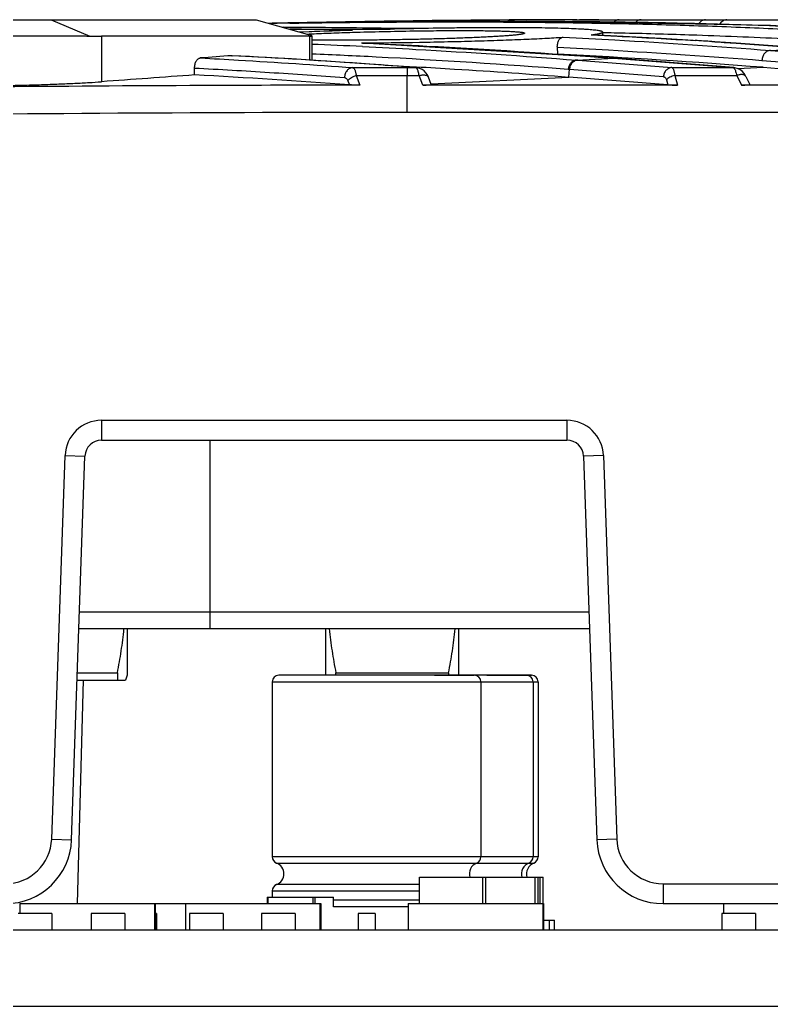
# Model space of a CAD drawing. Header units: millimetres. Extents: x 3299 to 14264, y 1863 to 5555.
# Drawn here: x 3652.34 to 3675.04, y 2920.55 to 2950.35 of the extents above; entities that cross this region are included whole.
import ezdxf

# ---------------------------------------------------------------- set-up
doc = ezdxf.new("R2010")
doc.units = ezdxf.units.MM
doc.layers.add('02___PRT_ALL_AXES', color=7, linetype='Continuous')

msp = doc.modelspace()

# ---------------------------------------------------------------- linework, layer by layer
at = {"color": 7, "linetype": 'Continuous'}
for p, q in [((3632.63351, 2950.34949), (3659.48068, 2950.34949)), ((3653.28605, 2950.34949), (3654.45789, 2949.85533)), ((3659.48068, 2950.34949), (3661.08806, 2949.8976)), ((3660.49465, 2950.24627), (3660.62539, 2950.24837)), ((3660.49465, 2950.24627), (3660.62539, 2950.24829)), ((3667.64518, 2950.30714), (3660.62529, 2950.25454)), ((3667.30637, 2950.308), (3667.39022, 2950.30781)), ((3667.30637, 2950.30797), (3667.39022, 2950.30781)), ((3675.01094, 2950.17364), (3667.64518, 2950.30714)), ((3669.0381, 2950.34848), (3669.28913, 2950.34885)), ((3669.0381, 2950.34848), (3669.2628, 2950.34882)), ((3669.16043, 2950.34899), (3669.2628, 2950.34913)), ((3669.2628, 2950.34913), (3669.56511, 2950.34941)), ((3669.2628, 2950.34882), (3669.28913, 2950.34885)), ((3669.28913, 2950.34885), (3669.51623, 2950.34911)), ((3669.51623, 2950.34911), (3669.72209, 2950.34927)), ((3669.51623, 2950.34911), (3669.56512, 2950.34915)), ((3669.56511, 2950.34941), (3669.83099, 2950.34949)), ((3669.56512, 2950.34915), (3669.72209, 2950.34927)), ((3669.72209, 2950.34927), (3669.90808, 2950.34938)), ((3669.83037, 2950.29188), (3669.85534, 2950.2916)), ((3669.83037, 2950.29183), (3669.93873, 2950.29066)), ((3669.83099, 2950.34949), (3669.85596, 2950.34949)), ((3669.83099, 2950.34949), (3669.85596, 2950.34949)), ((3669.85534, 2950.2916), (3669.93873, 2950.29066)), ((3669.85596, 2950.34949), (4122.93801, 2950.34949)), ((3669.90808, 2950.34938), (3670.08304, 2950.34944)), ((3669.93873, 2950.29066), (3670.08231, 2950.28898)), ((3669.93873, 2950.29066), (3670.08231, 2950.28892)), ((3670.07909, 2950.34944), (3670.08304, 2950.34944)), ((3670.08231, 2950.28898), (3670.44562, 2950.28434)), ((3670.08304, 2950.34944), (3670.4465, 2950.34949)), ((3664.24154, 2950.08013), (3660.29304, 2950.12111)), ((3660.77925, 2949.98427), (3661.08221, 2949.99512)), ((3662.39228, 2950.06775), (3662.40158, 2950.06774)), ((3662.39238, 2950.06775), (3662.40158, 2950.06774)), ((3664.26105, 2950.08057), (3664.24154, 2950.0802)), ((3669.95448, 2949.87575), (3669.9457, 2949.97609)), ((3681.64578, 2949.80308), (3675.01094, 2950.17364)), ((3654.80497, 2949.84949), (3654.80497, 2948.47579)), ((3661.08806, 2949.84949), (3654.80497, 2949.84949)), ((3661.08806, 2949.84949), (3661.08806, 2949.12874)), ((3661.16637, 2949.86254), (3661.16637, 2949.12369)), ((3662.66591, 2949.647), (3662.69199, 2949.64723)), ((3662.66591, 2949.647), (3662.69212, 2949.64588)), ((3662.66591, 2949.647), (3662.78923, 2949.64069)), ((3662.66591, 2949.647), (3662.69215, 2949.64645)), ((3662.69212, 2949.64588), (3662.78924, 2949.64172)), ((3670.27544, 2949.18831), (3662.69216, 2949.64656)), ((3669.59885, 2949.89359), (3669.60893, 2949.89483)), ((3669.59885, 2949.89359), (3669.60767, 2949.89379)), ((3669.59885, 2949.89359), (3669.60761, 2949.89318)), ((3669.59885, 2949.89359), (3669.60761, 2949.89311)), ((3672.67771, 2949.89334), (3672.7851, 2949.8897)), ((3672.67771, 2949.89334), (3672.7851, 2949.88962)), ((3668.58629, 2949.30747), (3668.57588, 2949.51725)), ((3675.00862, 2949.42208), (3676.16746, 2949.48002)), ((3675.00862, 2949.42208), (3681.61006, 2948.90397)), ((3658.74164, 2949.26354), (3658.75471, 2949.26363)), ((3658.75466, 2949.26287), (3658.74164, 2949.26354)), ((3658.75466, 2949.26281), (3658.74164, 2949.26354)), ((3669.15606, 2949.12945), (3670.28785, 2949.18604)), ((3669.15606, 2949.12945), (3669.19173, 2949.12665)), ((3669.19173, 2949.12665), (3672.029, 2948.90397)), ((3670.15073, 2949.19584), (3670.25199, 2949.18885)), ((3670.15075, 2949.19675), (3670.25199, 2949.18885)), ((3670.27544, 2949.18831), (3670.25199, 2949.18885)), ((3670.25199, 2949.18885), (3670.27534, 2949.18702)), ((3670.27534, 2949.18702), (3673.88183, 2948.90397)), ((3670.27534, 2949.18702), (3670.28785, 2949.18604)), ((3670.31145, 2949.18548), (3670.27574, 2949.18828)), ((3670.31133, 2949.18549), (3670.28785, 2949.18604)), ((3673.90535, 2948.90342), (3670.31133, 2949.18549)), ((3674.7556, 2949.12245), (3681.35704, 2948.60434)), ((3657.62058, 2948.68166), (3657.62058, 2948.8909)), ((3663.37991, 2948.97262), (3664.29383, 2948.93086)), ((3663.38003, 2948.98063), (3664.29383, 2948.93086)), ((3664.04367, 2948.90385), (3664.29891, 2948.90393)), ((3664.04367, 2948.90385), (3664.04372, 2948.66338)), ((3664.04367, 2948.90385), (3664.04369, 2948.80679)), ((3664.29383, 2948.93086), (3664.32402, 2948.92915)), ((3664.29383, 2948.93086), (3664.32402, 2948.92882)), ((3664.29891, 2948.90393), (3664.32227, 2948.9034)), ((3664.32227, 2948.9034), (3664.3223, 2948.90339)), ((3668.90459, 2948.85597), (3668.94027, 2948.85317)), ((3668.92082, 2948.61831), (3668.94027, 2948.85317)), ((3668.94027, 2948.85317), (3671.77754, 2948.63049)), ((3672.029, 2948.90397), (3673.88183, 2948.90397)), ((3673.90531, 2948.90342), (3673.88183, 2948.90397)), ((3674.02383, 2948.87346), (3674.78745, 2948.91164)), ((3674.78745, 2948.91164), (3681.50747, 2948.38423)), ((3662.251, 2948.50669), (3662.29886, 2948.38291)), ((3662.50365, 2948.66224), (3662.61524, 2948.37377)), ((3664.04372, 2948.66338), (3664.40165, 2948.66349)), ((3664.04372, 2947.54949), (3664.04372, 2948.66338)), ((3664.51311, 2948.37446), (3664.40165, 2948.66349)), ((3664.76906, 2948.38917), (3664.68155, 2948.61608)), ((3664.68155, 2948.61608), (3664.68155, 2948.61608)), ((3664.76798, 2948.41067), (3668.92082, 2948.61831)), ((3671.914, 2948.3834), (3668.92082, 2948.61831)), ((3671.87102, 2948.53431), (3671.914, 2948.3834)), ((3672.12248, 2948.66351), (3672.2048, 2948.37446)), ((3672.12248, 2948.66351), (3673.99359, 2948.66351)), ((3673.99359, 2948.66351), (3674.13407, 2948.37446)), ((3674.26341, 2948.63929), (3674.38532, 2948.38845)), ((3672.2048, 2948.37446), (3664.51311, 2948.37446)), ((3681.82417, 2948.37446), (3674.13407, 2948.37446)), ((4193.1323, 2947.54949), (3664.04372, 2947.54949)), ((3654.80975, 2938.24949), (3654.80975, 2937.64949)), ((3654.80975, 2938.24949), (3668.86628, 2938.24949)), ((3668.86628, 2938.24949), (3668.86628, 2937.64949)), ((3654.80975, 2937.64949), (3668.86628, 2937.64949)), ((3658.08801, 2931.94949), (3658.08801, 2937.64949)), ((3653.30578, 2925.60063), (3653.71042, 2937.18788)), ((3653.71042, 2937.18788), (3654.31005, 2937.16694)), ((3653.90541, 2925.57969), (3654.31005, 2937.16694)), ((3669.96561, 2937.18788), (3669.36597, 2937.16694)), ((3669.36597, 2937.16694), (3669.77061, 2925.57969)), ((3669.96561, 2937.18788), (3670.37024, 2925.60063)), ((3669.53071, 2932.44949), (3654.14531, 2932.44949)), ((3669.54817, 2931.94949), (3654.12785, 2931.94949)), ((3655.58801, 2931.94949), (3655.58801, 2930.54949)), ((3661.58801, 2930.54949), (3661.58801, 2931.94949)), ((3665.58801, 2931.94949), (3665.58801, 2930.55049)), ((3654.08146, 2930.62092), (3655.28801, 2930.62092)), ((3655.28801, 2930.62092), (3655.28801, 2930.39949)), ((3655.58801, 2930.54949), (3655.53176, 2930.39949)), ((3667.79423, 2930.54949), (3660.16703, 2930.54949)), ((3661.88801, 2930.54949), (3661.88801, 2930.62092)), ((3661.88801, 2930.62092), (3665.28801, 2930.62092)), ((3664.8679, 2930.54949), (3664.8679, 2930.55049)), ((3664.8679, 2930.55049), (3666.06702, 2930.55049)), ((3664.87595, 2930.55049), (3664.87595, 2930.54949)), ((3665.28801, 2930.62092), (3665.28801, 2930.54949)), ((3666.06703, 2930.55049), (3666.06703, 2930.54949)), ((3666.44269, 2930.54949), (3666.44269, 2930.55049)), ((3666.44269, 2930.55049), (3667.64182, 2930.55049)), ((3666.45074, 2930.55049), (3666.45074, 2930.54949)), ((3667.64183, 2930.55049), (3667.64183, 2930.54949)), ((3667.64183, 2930.55049), (3667.79422, 2930.55049)), ((3667.79423, 2930.55049), (3667.79423, 2930.54949)), ((3654.07373, 2930.39949), (3655.53168, 2930.39949)), ((3654.08801, 2923.64949), (3654.26477, 2930.39949)), ((3659.96703, 2930.34949), (3659.96703, 2925.06184)), ((3659.96703, 2930.34949), (3667.99423, 2930.34949)), ((3666.26703, 2930.34949), (3666.26703, 2925.06184)), ((3667.84183, 2930.34949), (3667.84183, 2925.06184)), ((3667.99423, 2930.34949), (3667.99423, 2925.06184)), ((3653.30578, 2925.60063), (3653.90541, 2925.57969)), ((3670.37024, 2925.60063), (3669.77061, 2925.57969)), ((3667.99423, 2925.06184), (3659.96703, 2925.06184)), ((3660.0943, 2924.87553), (3667.86696, 2924.87553)), ((3664.41703, 2923.64949), (3664.41703, 2924.44949)), ((3664.41703, 2924.44949), (3668.14423, 2924.44949)), ((3666.31703, 2924.44949), (3666.31703, 2923.64949)), ((3666.41703, 2923.64949), (3666.41703, 2924.44949)), ((3667.89183, 2924.44949), (3667.89183, 2923.64949)), ((3667.99183, 2923.64949), (3667.99183, 2924.44949)), ((3668.04423, 2924.44949), (3668.04423, 2923.64949)), ((3668.14423, 2923.64949), (3668.14423, 2924.44949)), ((3659.96703, 2924.03714), (3659.96703, 2923.84949)), ((3659.96703, 2924.03714), (3664.41703, 2924.03714)), ((3664.41703, 2924.22345), (3660.0943, 2924.22345)), ((3671.76939, 2924.24949), (3671.76939, 2923.64949)), ((3671.76939, 2924.24949), (3697.47735, 2924.24949)), ((3659.81703, 2923.84949), (3659.81703, 2923.64949)), ((3659.81703, 2923.84949), (3661.81703, 2923.84949)), ((3659.84632, 2923.64949), (3659.84632, 2923.84949)), ((3661.18774, 2923.84949), (3661.18774, 2923.64949)), ((3661.25845, 2923.64949), (3661.25845, 2923.84949)), ((3661.81703, 2923.54949), (3661.81703, 2923.84949)), ((3664.41703, 2923.74949), (3661.81703, 2923.74949)), ((3652.34223, 2923.64949), (3652.34223, 2923.34949)), ((3652.34223, 2923.64949), (3661.43163, 2923.64949)), ((3656.40623, 2923.64949), (3656.40623, 2922.84949)), ((3656.43163, 2923.64949), (3656.43163, 2922.84949)), ((3657.34223, 2923.64949), (3657.34223, 2922.84949)), ((3661.40623, 2923.64949), (3661.40623, 2922.84949)), ((3661.43163, 2923.64949), (3661.43163, 2922.84949)), ((3664.07181, 2923.54949), (3661.81703, 2923.54949)), ((3664.07181, 2923.64949), (3664.07181, 2922.84949)), ((3664.07181, 2923.64949), (3668.16121, 2923.64949)), ((3668.13581, 2923.64949), (3668.13581, 2922.84949)), ((3668.16121, 2923.64949), (3668.16121, 2922.84949)), ((3671.76939, 2923.64949), (3697.47735, 2923.64949)), ((3673.59223, 2923.64949), (3673.59223, 2923.34949)), ((3653.3074, 2923.34949), (3652.2914, 2923.34949)), ((3653.3074, 2923.34949), (3653.3074, 2922.84949)), ((3654.50112, 2923.34949), (3654.50112, 2922.84949)), ((3655.51712, 2923.34949), (3654.50112, 2923.34949)), ((3655.51712, 2923.34949), (3655.51712, 2922.84949)), ((3656.47101, 2923.34949), (3656.43163, 2923.34949)), ((3656.47101, 2923.34949), (3656.47101, 2922.84949)), ((3657.46923, 2923.34949), (3657.46923, 2922.84949)), ((3658.48523, 2923.34949), (3657.46923, 2923.34949)), ((3658.48523, 2923.34949), (3658.48523, 2922.84949)), ((3659.64229, 2923.34949), (3659.64229, 2922.84949)), ((3660.65829, 2923.34949), (3659.64229, 2923.34949)), ((3660.65829, 2923.34949), (3660.65829, 2922.84949)), ((3662.56402, 2923.34949), (3662.56402, 2922.84949)), ((3662.56417, 2923.34949), (3662.56417, 2922.84949)), ((3663.07217, 2923.34949), (3662.56417, 2923.34949)), ((3663.07217, 2923.34949), (3663.07217, 2922.84949)), ((3668.16121, 2923.14949), (3668.49423, 2923.14949)), ((3668.34183, 2922.84949), (3668.34183, 2923.14949)), ((3668.49423, 2922.84949), (3668.49423, 2923.14949)), ((3673.5414, 2923.34949), (3673.5414, 2922.84949)), ((3674.5574, 2923.34949), (3673.5414, 2923.34949)), ((3674.5574, 2923.34949), (3674.5574, 2922.84949)), ((4228.58801, 2922.84949), (3628.58801, 2922.84949)), ((3628.58801, 2920.54949), (4228.58801, 2920.54949))]:
    msp.add_line(p, q, dxfattribs=at)
for points in [[(3676.19093, 2949.47947), (3673.97486, 2949.64181), (3671.70966, 2949.7838), (3669.60766, 2949.89392)], [(3664.32227, 2948.9034), (3662.46327, 2949.03996), (3660.55084, 2949.16342), (3658.75471, 2949.26368)], [(3664.04369, 2948.80679), (3664.0437, 2948.7415), (3664.04372, 2948.66338)], [(3664.68155, 2948.61608), (3664.65184, 2948.68004), (3664.60833, 2948.74585), (3664.55495, 2948.80263), (3664.49303, 2948.8483), (3664.42452, 2948.88112), (3664.35207, 2948.89989), (3664.3223, 2948.90339)], [(3674.26342, 2948.63929), (3674.21332, 2948.72277), (3674.15318, 2948.79088), (3674.0838, 2948.84417), (3674.00925, 2948.88058), (3673.9318, 2948.90041), (3673.90535, 2948.90342)]]:
    msp.add_lwpolyline(points, dxfattribs=at)
for centre, radius, start, end in [((3669.83099, 2499.84949), 450.5, 90.0852829, 91.2686654), ((3665.72677, 2679.18747), 271.11507, 91.0782404, 91.2372868), ((3664.97446, 2675.3825), 274.90028, 90.9337421, 91.0606664), ((3669.72229, 2508.01517), 442.33384, 90.0886236, 90.3129278), ((3669.83099, 2499.84949), 450.5, 90, 90.0749019), ((3658.37446, 2737.92737), 212.14713, 88.9147933, 89.4263584), ((3652.50755, 2737.1734), 212.60871, 87.2557597, 87.6658728), ((3659.49065, 2736.99879), 213.13465, 86.299973, 86.4359075), ((3654.80975, 2937.14949), 1.1, 90, 178), ((3668.86628, 2937.14949), 1.1, 2, 90), ((3654.80975, 2937.14949), 0.5, 90, 178), ((3668.86628, 2937.14949), 0.5, 2, 90), ((3660.16703, 2930.34949), 0.2, 90, 180), ((3666.06703, 2930.34949), 0.2, 0, 90), ((3667.64183, 2930.34949), 0.2, 0, 90), ((3667.79423, 2930.34949), 0.2, 0, 90), ((3651.90663, 2925.64949), 1.4, 270, 358), ((3651.90663, 2925.64949), 2, 270, 358), ((3671.76939, 2925.64949), 2, 182, 270), ((3671.76939, 2925.64949), 1.4, 182, 270), ((3660.16703, 2925.06184), 0.2, 180, 248.676314), ((3659.96703, 2924.54949), 0.35, 291.323686, 68.676314), ((3666.26703, 2924.54949), 0.35, 111.323686, 196.697496), ((3666.06703, 2925.06184), 0.2, 291.323686, 0), ((3667.84183, 2924.54949), 0.35, 111.323686, 196.697496), ((3667.99423, 2924.54949), 0.35, 111.323686, 196.697496), ((3667.64183, 2925.06184), 0.2, 291.323686, 0), ((3667.79423, 2925.06184), 0.2, 291.323686, 0), ((3660.16703, 2924.03714), 0.2, 111.323686, 180)]:
    msp.add_arc(centre, radius, start, end, dxfattribs=at)
for centre, major_axis, ratio, start_param, end_param in [((3650.58801, 2950.68282), (4.99961, -0.70834), 0.08780136, -0.67326148, -0.55479302), ((3660.66637, 2949.93282), (0.49996, -0.07083), 0.08780136, -0.55479302, 0.57967099), ((3661.1841, 2249.10484), (-4.32598, 700.45481), 0.54995296, -0.04654808, -0.03044511), ((3694.47187, 2250.76923), (1738.13238, 133.1962), 0.40110558, 1.56061698, 1.56116256), ((3694.47187, 2250.76923), (1736.89175, 133.10113), 0.40110558, 1.56127694, 1.56289763), ((3649.45084, 2248.51818), (-4.32598, 700.45481), 0.54995296, -0.04458624, -0.03243789), ((3664.44623, 2948.39254), (0.32291, -0.00376), 0.05477399, -1.36152217, 0.02185433), ((3672.15541, 2948.39254), (0.3127, -0.00287), 0.05709228, -2.45227484, -1.41164735), ((3674.04978, 2948.39254), (0.33565, -0.00455), 0.05213384, -1.31625336, 0.02621058)]:
    msp.add_ellipse(centre, major_axis=major_axis, ratio=ratio, start_param=start_param, end_param=end_param, dxfattribs=at)
for points, knots in [([(3660.625, 2950.25453), (3661.73854, 2950.2755), (3663.40897, 2950.29689), (3665.63617, 2950.30867), (3666.74966, 2950.30918), (3667.30637, 2950.308)], [0, 0, 0, 0, 0.50005627, 0.75004305, 1, 1, 1, 1]), ([(3660.62539, 2950.24837), (3661.3744, 2950.26023), (3662.87242, 2950.27794), (3665.11943, 2950.28776), (3667.36621, 2950.28059), (3669.61276, 2950.25395), (3671.85911, 2950.20428), (3674.10522, 2950.12841), (3676.351, 2950.02388), (3677.84744, 2949.93391), (3678.59548, 2949.88363)], [0, 0, 0, 0, 0.12499887, 0.24997886, 0.37494293, 0.49990052, 0.62486686, 0.7498596, 0.8748974, 1, 1, 1, 1]), ([(3667.20413, 2950.34183), (3667.183, 2950.34171), (3667.14005, 2950.33499), (3667.10095, 2950.31617), (3667.08288, 2950.30429)], [0, 0, 0, 0, 0.49417351, 1, 1, 1, 1]), ([(3667.30644, 2950.34241), (3667.28536, 2950.3423), (3667.2425, 2950.33561), (3667.20346, 2950.31688), (3667.18541, 2950.30505)], [0, 0, 0, 0, 0.49419538, 1, 1, 1, 1]), ([(3667.39022, 2950.30781), (3667.59358, 2950.30732), (3668.40697, 2950.3046), (3669.22036, 2950.29859), (3669.83037, 2950.29188)], [0, 0, 0, 0, 0.2500098, 1, 1, 1, 1]), ([(3670.4465, 2950.34949), (3670.42983, 2950.34949), (3670.3961, 2950.3455), (3670.34782, 2950.32787), (3670.30353, 2950.29938), (3670.2782, 2950.27433), (3670.26669, 2950.26054)], [0, 0, 0, 0, 0.24182859, 0.48734796, 0.73947521, 1, 1, 1, 1]), ([(3670.44562, 2950.28434), (3671.37738, 2950.27174), (3673.24103, 2950.23551), (3676.03603, 2950.14075), (3678.83051, 2950.00063), (3680.69216, 2949.8749), (3681.62266, 2949.80359)], [0, 0, 0, 0, 0.24984539, 0.49975425, 0.74978513, 1, 1, 1, 1]), ([(3671.10802, 2950.34949), (3671.09012, 2950.34949), (3671.05386, 2950.34488), (3671.00234, 2950.32456), (3670.95575, 2950.29191), (3670.92979, 2950.26344), (3670.91819, 2950.24783)], [0, 0, 0, 0, 0.24085119, 0.48588209, 0.7383541, 1, 1, 1, 1]), ([(3673.0514, 2950.34949), (3673.03049, 2950.34949), (3672.98793, 2950.34314), (3672.92875, 2950.31542), (3672.87742, 2950.27154), (3672.8509, 2950.23407), (3672.8397, 2950.21378)], [0, 0, 0, 0, 0.23841657, 0.4823499, 0.73576172, 1, 1, 1, 1]), ([(3673.69453, 2950.34949), (3673.67262, 2950.34949), (3673.62796, 2950.3425), (3673.56636, 2950.31208), (3673.51376, 2950.26421), (3673.4874, 2950.22363), (3673.47652, 2950.20175)], [0, 0, 0, 0, 0.23761849, 0.4812316, 0.73498473, 1, 1, 1, 1]), ([(3673.69453, 2950.34949), (3674.11012, 2950.34949), (3674.9413, 2950.34907), (3675.77247, 2950.34599), (3676.18805, 2950.34345)], [0, 0, 0, 0, 0.50000958, 1, 1, 1, 1]), ([(3660.27304, 2950.12677), (3661.26523, 2950.12456), (3662.58818, 2950.11246), (3663.91089, 2950.08714), (3664.24156, 2950.07996)], [0, 0, 0, 0, 0.74999049, 1, 1, 1, 1]), ([(3660.48474, 2950.06681), (3660.64132, 2950.06717), (3661.27717, 2950.06834), (3661.91302, 2950.06835), (3662.39228, 2950.06775)], [0, 0, 0, 0, 0.24625973, 1, 1, 1, 1]), ([(3661.08221, 2949.99512), (3661.18855, 2949.99884), (3661.62523, 2950.01372), (3662.06197, 2950.02711), (3662.39238, 2950.03644)], [0, 0, 0, 0, 0.24350392, 1, 1, 1, 1]), ([(3662.40158, 2950.06774), (3662.49431, 2950.06763), (3662.86824, 2950.06706), (3663.24217, 2950.06613), (3663.52336, 2950.06524)], [0, 0, 0, 0, 0.248002, 1, 1, 1, 1]), ([(3664.24154, 2950.0802), (3664.18184, 2950.07907), (3663.94244, 2950.07442), (3663.70305, 2950.06931), (3663.52336, 2950.06524)], [0, 0, 0, 0, 0.24937544, 1, 1, 1, 1]), ([(3669.9457, 2949.97609), (3669.94532, 2949.98039), (3669.94041, 2949.98529), (3669.93404, 2949.98937), (3669.92716, 2949.99303), (3669.91647, 2949.99739), (3669.90106, 2950.00233), (3669.88239, 2950.00719), (3669.86046, 2950.012), (3669.82478, 2950.01869), (3669.77202, 2950.02661), (3669.69902, 2950.03535), (3669.61329, 2950.04371), (3669.51501, 2950.05167), (3669.40438, 2950.05919), (3669.23289, 2950.06905), (3668.98954, 2950.07978), (3668.66421, 2950.09014), (3668.29654, 2950.09831), (3667.88959, 2950.10421), (3667.44674, 2950.10778), (3666.97167, 2950.10898), (3666.46834, 2950.10782), (3665.94096, 2950.10434), (3665.20249, 2950.09661), (3664.64033, 2950.08772), (3664.26105, 2950.08057)], [0, 0, 0, 0, 0.0022726, 0.00310239, 0.0040555, 0.00635037, 0.00918313, 0.01256564, 0.01650415, 0.02100189, 0.0316765, 0.04458414, 0.05970808, 0.07702171, 0.09649402, 0.11808631, 0.16745651, 0.22473418, 0.28945066, 0.36107286, 0.43900846, 0.52261142, 0.61118728, 0.70400032, 0.80027692, 1, 1, 1, 1]), ([(3669.60893, 2949.89483), (3669.63533, 2949.89811), (3669.68468, 2949.90457), (3669.75341, 2949.91486), (3669.81165, 2949.92506), (3669.85351, 2949.93388), (3669.88162, 2949.94105), (3669.89878, 2949.94607), (3669.91326, 2949.95105), (3669.92508, 2949.95598), (3669.93425, 2949.96085), (3669.9401, 2949.96515), (3669.94328, 2949.96866), (3669.94482, 2949.97112), (3669.94568, 2949.97361), (3669.94577, 2949.97529), (3669.9457, 2949.97609)], [0, 0, 0, 0, 0.22606216, 0.42303282, 0.59058833, 0.72859255, 0.78653179, 0.83712827, 0.88044805, 0.91661449, 0.94585276, 0.96860862, 0.97785016, 0.98592444, 0.99315833, 1, 1, 1, 1]), ([(3669.94549, 2949.96568), (3670.17319, 2949.9612), (3671.08405, 2949.94181), (3671.99477, 2949.91629), (3672.67771, 2949.89334)], [0, 0, 0, 0, 0.24997705, 1, 1, 1, 1]), ([(3646.72289, 2949.86746), (3646.7525, 2949.87025), (3646.79738, 2949.87322), (3646.85774, 2949.87586), (3646.91998, 2949.87796), (3646.99953, 2949.87964), (3647.1313, 2949.88109), (3647.30249, 2949.88123), (3647.5153, 2949.88011), (3647.7375, 2949.87827), (3647.96841, 2949.87605), (3648.20732, 2949.87368), (3648.53976, 2949.87046), (3648.96969, 2949.86669), (3649.49913, 2949.86305), (3650.04188, 2949.86045), (3650.59131, 2949.85898), (3651.1407, 2949.85859), (3651.68334, 2949.85917), (3652.2126, 2949.8605), (3652.72203, 2949.86221), (3653.2054, 2949.86381), (3653.65681, 2949.86453), (3654.01049, 2949.86335), (3654.27334, 2949.86005), (3654.39764, 2949.8572), (3654.45789, 2949.85533)], [0, 0, 0, 0, 0.01153461, 0.0174376, 0.02343089, 0.03568636, 0.04829508, 0.07453604, 0.10207573, 0.13083047, 0.16071255, 0.1916308, 0.2234911, 0.28964759, 0.35837299, 0.42882471, 0.50014189, 0.57145382, 0.64188979, 0.71058981, 0.77671508, 0.83945806, 0.89805288, 0.95178335, 0.97662146, 1, 1, 1, 1]), ([(3662.69199, 2949.64723), (3663.26723, 2949.65235), (3664.12499, 2949.66353), (3665.2548, 2949.68611), (3666.06616, 2949.70651), (3666.8316, 2949.73025), (3667.537, 2949.75699), (3668.16937, 2949.78628), (3668.56504, 2949.80884), (3668.74864, 2949.82078)], [0, 0, 0, 0, 0.2847934, 0.42468171, 0.5594441, 0.68659825, 0.80380559, 0.90891316, 1, 1, 1, 1]), ([(3662.78924, 2949.64172), (3663.40295, 2949.61529), (3665.85859, 2949.49884), (3668.3122, 2949.33983), (3670.15075, 2949.19675)], [0, 0, 0, 0, 0.24987163, 1, 1, 1, 1]), ([(3668.57588, 2949.51725), (3668.57394, 2949.55623), (3668.57832, 2949.61409), (3668.59945, 2949.68497), (3668.621, 2949.73025), (3668.64765, 2949.7676), (3668.67845, 2949.79601), (3668.71239, 2949.81462), (3668.73674, 2949.82001), (3668.74864, 2949.82078)], [0, 0, 0, 0, 0.30680109, 0.44872288, 0.57975358, 0.69908521, 0.80725188, 0.90633129, 1, 1, 1, 1]), ([(3668.74864, 2949.82078), (3669.2705, 2949.79525), (3671.35855, 2949.68539), (3673.44498, 2949.54477), (3675.00862, 2949.42208)], [0, 0, 0, 0, 0.24988333, 1, 1, 1, 1]), ([(3669.60761, 2949.89318), (3669.86871, 2949.88077), (3670.9132, 2949.82923), (3671.95732, 2949.76998), (3672.74018, 2949.72122)], [0, 0, 0, 0, 0.24994766, 1, 1, 1, 1]), ([(3672.7851, 2949.8897), (3673.71216, 2949.85801), (3675.56637, 2949.78051), (3677.41907, 2949.67231), (3678.34513, 2949.61009)], [0, 0, 0, 0, 0.49985256, 1, 1, 1, 1]), ([(3673.24483, 2949.68919), (3673.48843, 2949.67343), (3674.46299, 2949.60873), (3675.43711, 2949.53733), (3676.16746, 2949.48002)], [0, 0, 0, 0, 0.24993669, 1, 1, 1, 1]), ([(3661.16649, 2949.32185), (3661.81161, 2949.29479), (3664.39295, 2949.17475), (3666.9721, 2949.00764), (3668.90459, 2948.85597)], [0, 0, 0, 0, 0.24986632, 1, 1, 1, 1]), ([(3662.68677, 2949.53829), (3663.22609, 2949.51244), (3665.38399, 2949.40077), (3667.54018, 2949.25625), (3669.15606, 2949.12945)], [0, 0, 0, 0, 0.24988081, 1, 1, 1, 1]), ([(3668.57588, 2949.51725), (3669.09105, 2949.49185), (3671.15232, 2949.38273), (3673.212, 2949.2436), (3674.7556, 2949.12245)], [0, 0, 0, 0, 0.24988429, 1, 1, 1, 1]), ([(3675.00862, 2949.42208), (3674.99227, 2949.42156), (3674.95925, 2949.41667), (3674.91206, 2949.39838), (3674.86858, 2949.36982), (3674.81706, 2949.31902), (3674.77036, 2949.23622), (3674.75647, 2949.16071), (3674.7556, 2949.12245)], [0, 0, 0, 0, 0.11414019, 0.23066564, 0.35064758, 0.47465472, 0.73287305, 1, 1, 1, 1]), ([(3657.62058, 2948.89081), (3657.62058, 2948.91101), (3657.62295, 2948.95078), (3657.63337, 2949.00798), (3657.64995, 2949.06007), (3657.67176, 2949.10522), (3657.69783, 2949.14218), (3657.72725, 2949.17013), (3657.75917, 2949.18843), (3657.78203, 2949.19384), (3657.79311, 2949.19464)], [0, 0, 0, 0, 0.16026263, 0.31508137, 0.46010799, 0.59253982, 0.7112988, 0.8169777, 0.91188073, 1, 1, 1, 1]), ([(3657.79311, 2949.19464), (3658.17719, 2949.17445), (3659.71382, 2949.08946), (3661.24952, 2948.98782), (3662.40071, 2948.90224)], [0, 0, 0, 0, 0.24991283, 1, 1, 1, 1]), ([(3664.29891, 2948.90393), (3663.83709, 2948.93987), (3661.99023, 2949.07757), (3660.14158, 2949.19122), (3658.75466, 2949.26287)], [0, 0, 0, 0, 0.25011888, 1, 1, 1, 1]), ([(3669.15606, 2949.12945), (3669.14064, 2949.12896), (3669.10952, 2949.12457), (3669.06482, 2949.10819), (3669.02323, 2949.0826), (3668.98613, 2949.04872), (3668.95469, 2949.00766), (3668.92145, 2948.94491), (3668.90805, 2948.8918), (3668.90459, 2948.85597)], [0, 0, 0, 0, 0.11448319, 0.23115097, 0.35100034, 0.47461739, 0.60203446, 0.73279879, 1, 1, 1, 1]), ([(3669.19173, 2949.12665), (3669.17631, 2949.12616), (3669.14519, 2949.12177), (3669.10049, 2949.10539), (3669.0589, 2949.0798), (3669.0218, 2949.04592), (3668.99036, 2949.00486), (3668.95712, 2948.94211), (3668.94373, 2948.88901), (3668.94027, 2948.85317)], [0, 0, 0, 0, 0.1144829, 0.23115044, 0.35099966, 0.47461667, 0.6020338, 0.73279828, 1, 1, 1, 1]), ([(3657.62058, 2948.8909), (3657.99799, 2948.87091), (3658.75278, 2948.82882), (3659.88475, 2948.75977), (3661.01662, 2948.68472), (3661.77101, 2948.63064), (3662.14818, 2948.60259)], [0, 0, 0, 0, 0.2499126, 0.49988007, 0.74990734, 1, 1, 1, 1]), ([(3662.40071, 2948.90224), (3662.38438, 2948.90171), (3662.35137, 2948.89681), (3662.30422, 2948.8785), (3662.26079, 2948.84993), (3662.20936, 2948.79912), (3662.16279, 2948.71632), (3662.149, 2948.64084), (3662.14818, 2948.60259)], [0, 0, 0, 0, 0.11416046, 0.2306834, 0.35064749, 0.47463097, 0.73282213, 1, 1, 1, 1]), ([(3662.40071, 2948.90224), (3662.40335, 2948.90175), (3662.40872, 2948.90005), (3662.41644, 2948.89573), (3662.42404, 2948.8896), (3662.43457, 2948.87846), (3662.4471, 2948.85973), (3662.46067, 2948.83182), (3662.47336, 2948.79754), (3662.48496, 2948.75729), (3662.49531, 2948.71158), (3662.50102, 2948.67921), (3662.50365, 2948.66224)], [0, 0, 0, 0, 0.02969494, 0.06188151, 0.09755283, 0.13741734, 0.23135376, 0.34574798, 0.4808494, 0.63592308, 0.80967481, 1, 1, 1, 1]), ([(3664.31722, 2948.89512), (3664.31439, 2948.89731), (3664.30861, 2948.90103), (3664.30209, 2948.90331), (3664.29891, 2948.90393)], [0, 0, 0, 0, 0.52584031, 1, 1, 1, 1]), ([(3664.37587, 2948.78312), (3664.37197, 2948.79632), (3664.36395, 2948.82051), (3664.34989, 2948.85269), (3664.33498, 2948.87754), (3664.32326, 2948.89046), (3664.31722, 2948.89512)], [0, 0, 0, 0, 0.32273639, 0.59664224, 0.82130655, 1, 1, 1, 1]), ([(3664.32402, 2948.92915), (3664.70721, 2948.9074), (3666.24029, 2948.81622), (3667.77238, 2948.70845), (3668.92082, 2948.61831)], [0, 0, 0, 0, 0.24990768, 1, 1, 1, 1]), ([(3664.40165, 2948.66349), (3664.39835, 2948.68491), (3664.39108, 2948.72509), (3664.38129, 2948.76476), (3664.37587, 2948.78312)], [0, 0, 0, 0, 0.53096554, 1, 1, 1, 1]), ([(3672.029, 2948.90397), (3672.01359, 2948.90348), (3671.98247, 2948.89909), (3671.93777, 2948.88271), (3671.89618, 2948.85712), (3671.85908, 2948.82324), (3671.82764, 2948.78218), (3671.7944, 2948.71943), (3671.781, 2948.66632), (3671.77754, 2948.63049)], [0, 0, 0, 0, 0.11448288, 0.23115041, 0.35099963, 0.47461664, 0.60203378, 0.73279827, 1, 1, 1, 1]), ([(3672.029, 2948.90397), (3672.03162, 2948.90346), (3672.03693, 2948.90174), (3672.04452, 2948.89737), (3672.05191, 2948.89122), (3672.06204, 2948.88003), (3672.07388, 2948.86125), (3672.08637, 2948.83327), (3672.09771, 2948.79894), (3672.10769, 2948.75862), (3672.11618, 2948.71286), (3672.12055, 2948.68049), (3672.12248, 2948.66351)], [0, 0, 0, 0, 0.02981441, 0.06193798, 0.0974187, 0.13702, 0.23037782, 0.34433491, 0.4792829, 0.63454725, 0.80883592, 1, 1, 1, 1]), ([(3673.88183, 2948.90397), (3673.88542, 2948.90326), (3673.89287, 2948.90051), (3673.90334, 2948.89329), (3673.91366, 2948.88293), (3673.91996, 2948.87461), (3673.92312, 2948.87)], [0, 0, 0, 0, 0.20079218, 0.42887315, 0.69348362, 1, 1, 1, 1]), ([(3673.92312, 2948.87), (3673.92665, 2948.86485), (3673.93358, 2948.85347), (3673.94703, 2948.82691), (3673.95558, 2948.80496), (3673.96096, 2948.78941)], [0, 0, 0, 0, 0.21013799, 0.44702324, 1, 1, 1, 1]), ([(3673.96096, 2948.78941), (3673.96758, 2948.77026), (3673.97978, 2948.72858), (3673.98919, 2948.68621), (3673.99359, 2948.66351)], [0, 0, 0, 0, 0.46714617, 1, 1, 1, 1]), ([(3646.37105, 2948.37576), (3646.49412, 2948.37081), (3646.76044, 2948.362), (3647.18799, 2948.35181), (3647.669, 2948.3438), (3648.19591, 2948.33813), (3648.76044, 2948.33495), (3649.5623, 2948.33421), (3650.58884, 2948.34017), (3651.61527, 2948.35517), (3652.41689, 2948.3731), (3652.98119, 2948.38895), (3653.50784, 2948.40718), (3653.98859, 2948.42754), (3654.4159, 2948.44971), (3654.68202, 2948.46676), (3654.80497, 2948.47579)], [0, 0, 0, 0, 0.04379412, 0.09474767, 0.15206628, 0.21485039, 0.28211489, 0.35280296, 0.49996793, 0.64712735, 0.71781047, 0.78507154, 0.84785709, 0.9051861, 0.95616356, 1, 1, 1, 1]), ([(3662.14818, 2948.60259), (3662.15317, 2948.60222), (3662.16326, 2948.60052), (3662.18345, 2948.59327), (3662.208, 2948.57638), (3662.23308, 2948.54589), (3662.24559, 2948.52067), (3662.251, 2948.50669)], [0, 0, 0, 0, 0.10152464, 0.20636866, 0.43352339, 0.69572549, 1, 1, 1, 1]), ([(3662.50365, 2948.66224), (3662.47748, 2948.65483), (3662.42656, 2948.63654), (3662.35647, 2948.60031), (3662.30513, 2948.56361), (3662.27136, 2948.53157), (3662.25723, 2948.51503), (3662.251, 2948.50669)], [0, 0, 0, 0, 0.27090469, 0.53698057, 0.78379721, 0.89634153, 1, 1, 1, 1]), ([(3664.40165, 2948.66349), (3664.4178, 2948.66805), (3664.44975, 2948.67561), (3664.49705, 2948.68226), (3664.54156, 2948.68383), (3664.58203, 2948.68028), (3664.61736, 2948.67167), (3664.64658, 2948.65815), (3664.66557, 2948.64242), (3664.67619, 2948.62785), (3664.68002, 2948.62006), (3664.68155, 2948.61608)], [0, 0, 0, 0, 0.16481512, 0.32203253, 0.46834277, 0.60141993, 0.71982479, 0.82368518, 0.91530145, 0.95812984, 1, 1, 1, 1]), ([(3671.77754, 2948.63049), (3671.78241, 2948.63011), (3671.7922, 2948.62843), (3671.80641, 2948.62319), (3671.82002, 2948.61517), (3671.83774, 2948.60019), (3671.8571, 2948.57357), (3671.86703, 2948.54829), (3671.87102, 2948.53431)], [0, 0, 0, 0, 0.10278531, 0.20770749, 0.31717883, 0.43355563, 0.69403275, 1, 1, 1, 1]), ([(3672.12248, 2948.66351), (3672.09708, 2948.65822), (3672.0475, 2948.64442), (3671.97842, 2948.61514), (3671.92707, 2948.58418), (3671.8925, 2948.55638), (3671.87768, 2948.54175), (3671.87102, 2948.53431)], [0, 0, 0, 0, 0.27135605, 0.53652324, 0.78272184, 0.89551977, 1, 1, 1, 1]), ([(3674.26341, 2948.63929), (3674.25987, 2948.64659), (3674.2496, 2948.66054), (3674.22718, 2948.67611), (3674.19855, 2948.68664), (3674.1645, 2948.69212), (3674.12586, 2948.69252), (3674.0836, 2948.68786), (3674.03889, 2948.67826), (3674.00879, 2948.66892), (3673.99359, 2948.66351)], [0, 0, 0, 0, 0.08366245, 0.17459178, 0.27785668, 0.39584031, 0.52878732, 0.67540451, 0.83352254, 1, 1, 1, 1]), ([(3662.61524, 2948.37377), (3661.17198, 2948.37233), (3655.39894, 2948.35765), (3649.626, 2948.30714), (3645.29659, 2948.24912)], [0, 0, 0, 0, 0.24999908, 1, 1, 1, 1]), ([(3662.61524, 2948.37377), (3662.58351, 2948.37374), (3662.52282, 2948.37417), (3662.43731, 2948.37606), (3662.36356, 2948.37886), (3662.31879, 2948.38142), (3662.29886, 2948.38291)], [0, 0, 0, 0, 0.30060475, 0.57512931, 0.81053769, 1, 1, 1, 1]), ([(3664.04372, 2947.54949), (3658.21854, 2947.54949), (3646.56538, 2947.47654), (3634.91405, 2947.2577), (3629.08801, 2947.11188)], [0, 0, 0, 0, 0.49988494, 1, 1, 1, 1]), ([(3655.28801, 2930.62092), (3655.33233, 2930.84069), (3655.41125, 2931.28182), (3655.46649, 2931.72665), (3655.48716, 2931.94944)], [0, 0, 0, 0, 0.50049239, 1, 1, 1, 1]), ([(3661.68886, 2931.94944), (3661.70953, 2931.72665), (3661.76477, 2931.28182), (3661.8437, 2930.84069), (3661.88801, 2930.62092)], [0, 0, 0, 0, 0.4995076, 1, 1, 1, 1]), ([(3665.28801, 2930.62092), (3665.33233, 2930.84069), (3665.41125, 2931.28182), (3665.46649, 2931.72665), (3665.48716, 2931.94944)], [0, 0, 0, 0, 0.50049239, 1, 1, 1, 1])]:
    msp.add_open_spline(points, degree=3, knots=knots, dxfattribs=at)
for points in [[(3662.40071, 2948.90224), (3662.94836, 2948.9031), (3663.49602, 2948.90363), (3664.04367, 2948.90385)], [(3662.50365, 2948.66224), (3663.01701, 2948.6629), (3663.53036, 2948.66328), (3664.04372, 2948.66338)]]:
    msp.add_open_spline(points, degree=3, dxfattribs=at)
at = {"layer": '02___PRT_ALL_AXES', "color": 7, "linetype": 'Continuous'}
for p, q in [((3661.01441, 2949.91812), (3661.08423, 2949.92126)), ((3661.08423, 2949.92126), (3661.16013, 2949.92459)), ((3664.23384, 2950.01152), (3664.24254, 2950.01165)), ((3664.23384, 2950.01152), (3664.24246, 2950.01164))]:
    msp.add_line(p, q, dxfattribs=at)
for points, knots in [([(3661.16013, 2949.92459), (3661.35627, 2949.9331), (3661.76718, 2949.94925), (3662.17818, 2949.96286), (3662.39299, 2949.96938)], [0, 0, 0, 0, 0.47739721, 1, 1, 1, 1]), ([(3667.58801, 2949.94271), (3667.58801, 2949.94188), (3667.58749, 2949.94001), (3667.58549, 2949.93751), (3667.58237, 2949.93505), (3667.57809, 2949.93259), (3667.57264, 2949.9301), (3667.566, 2949.92759), (3667.55817, 2949.92506), (3667.54539, 2949.92146), (3667.52641, 2949.91701), (3667.50005, 2949.91186), (3667.46897, 2949.90665), (3667.43323, 2949.9014), (3667.39286, 2949.89611), (3667.32995, 2949.88868), (3667.24011, 2949.87953), (3667.11919, 2949.86896), (3666.98126, 2949.85845), (3666.82698, 2949.84805), (3666.65709, 2949.83783), (3666.47241, 2949.82784), (3666.19923, 2949.81448), (3665.82798, 2949.79891), (3665.35186, 2949.78236), (3664.84172, 2949.76771), (3664.30738, 2949.7552), (3663.75914, 2949.74498), (3663.20756, 2949.73718), (3662.66328, 2949.73186), (3662.13682, 2949.72902), (3661.63833, 2949.72865), (3661.31646, 2949.73007), (3661.16184, 2949.73125)], [0, 0, 0, 0, 0.00039034, 0.00086465, 0.00147077, 0.00223195, 0.00315975, 0.00426039, 0.00553748, 0.00699302, 0.01044313, 0.014615, 0.01950865, 0.02512067, 0.03144587, 0.03847838, 0.05463317, 0.07351266, 0.09502877, 0.11908074, 0.14555427, 0.1743231, 0.20525041, 0.27297752, 0.34743933, 0.427207, 0.51074777, 0.5964549, 0.68267734, 0.767753, 0.85004237, 0.92795856, 1, 1, 1, 1]), ([(3662.39299, 2949.96938), (3662.6972, 2949.97863), (3663.31078, 2949.99491), (3663.92445, 2950.00677), (3664.23384, 2950.01152)], [0, 0, 0, 0, 0.49586827, 1, 1, 1, 1]), ([(3664.24254, 2950.01165), (3664.46925, 2950.01512), (3664.80461, 2950.01925), (3665.24435, 2950.0224), (3665.55665, 2950.02347), (3665.85375, 2950.02326), (3666.13334, 2950.02177), (3666.39327, 2950.019), (3666.63153, 2950.01499), (3666.84627, 2950.00976), (3667.03585, 2950.00338), (3667.17739, 2949.99692), (3667.27695, 2949.99106), (3667.34105, 2949.98662), (3667.3979, 2949.98195), (3667.4474, 2949.97706), (3667.48945, 2949.97197), (3667.51977, 2949.96737), (3667.54022, 2949.96349), (3667.55274, 2949.96071), (3667.56335, 2949.95789), (3667.57206, 2949.95504), (3667.57888, 2949.95216), (3667.58331, 2949.94957), (3667.5858, 2949.9474), (3667.58738, 2949.9455), (3667.58801, 2949.94378), (3667.58801, 2949.94271)], [0, 0, 0, 0, 0.20281434, 0.29999812, 0.39335681, 0.48216927, 0.56575011, 0.64345493, 0.71468612, 0.7788971, 0.83559674, 0.88435439, 0.9056383, 0.92480601, 0.94182288, 0.95665963, 0.96929453, 0.97971115, 0.98408677, 0.98790851, 0.99117944, 0.99390587, 0.99610108, 0.99779201, 0.99846668, 0.9990442, 1, 1, 1, 1])]:
    msp.add_open_spline(points, degree=3, knots=knots, dxfattribs=at)

doc.saveas('drawing.dxf')
